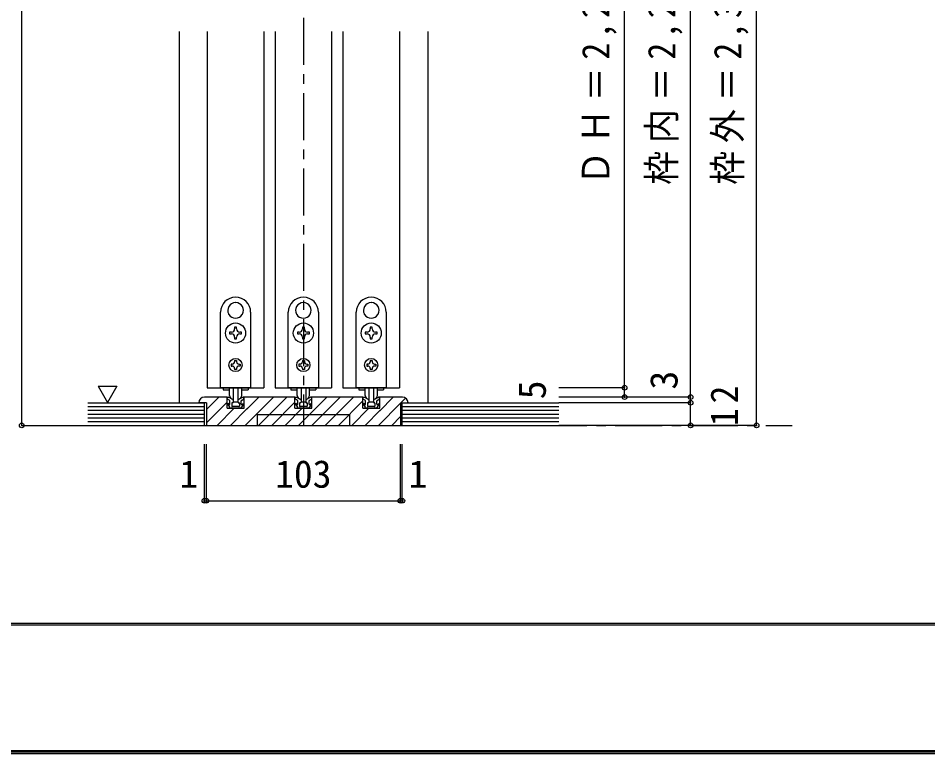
# Model space of a CAD drawing. Units: millimetres at full size, sheet at 1:5; details may follow other scales. Extents: x -973 to 977, y -718 to 696.
# Drawn here: x -486 to -3.3, y -700.8 to -310.4 of the extents above; entities that cross this region are included whole.
import ezdxf
from ezdxf.enums import TextEntityAlignment as Align

# ---------------------------------------------------------------- set-up
doc = ezdxf.new("R2010")
doc.units = ezdxf.units.MM
doc.header["$LTSCALE"] = 5
doc.header["$PDMODE"] = 32
doc.header["$PDSIZE"] = 2.5
for name, pattern in [('CHAIN1', [8, 5, -1, 1, -1]), ('DASHED1', [1.8, 1.2, -0.6]), ('DASHED2', [3, 2, -1])]:
    doc.linetypes.add(name, pattern=pattern)
for name, color, linetype in [('0-1_通り芯', 4, 'CHAIN1'), ('0-3_仕上げ', 2, 'Continuous'), ('0-4_枠', 3, 'Continuous'), ('0-6_扉', 6, 'Continuous'), ('0-7_金物', 7, 'Continuous'), ('0-A_文字', 7, 'Continuous'), ('0-B_寸法', 7, 'Continuous'), ('0-C_ハッチ', 4, 'DASHED1'), ('F-1_枠', 6, 'Continuous')]:
    doc.layers.add(name, color=color, linetype=linetype)
doc.styles.add('ＭＳ ゴシック', font='')
doc.styles.get('ＭＳ ゴシック').set_extended_font_data('MS Gothic')

msp = doc.modelspace()

# ---------------------------------------------------------------- linework, layer by layer
at = {"layer": '0-1_通り芯'}
for p, q in [((-334.656, 9.84), (-334.656, -526.5)), ((-449.156, -526.5), (-75.156, -526.5))]:
    msp.add_line(p, q, dxfattribs=at)
at = {"layer": '0-3_仕上げ'}
for p, q in [((-449.156, -514.5), (-387.156, -514.5)), ((-387.156, -526.5), (-387.156, -514.5)), ((-282.155, -514.5), (-199.156, -514.5)), ((-282.155, -526.5), (-282.155, -514.5)), ((-449.156, -526.5), (-199.156, -526.5))]:
    msp.add_line(p, q, dxfattribs=at)
at = {"layer": '0-3_仕上げ', "color": 7}
for p, q in [((-449.156, -516.5), (-387.156, -516.5)), ((-282.155, -516.5), (-199.156, -516.5)), ((-449.156, -518.5), (-387.156, -518.5)), ((-449.156, -520.5), (-387.156, -520.5)), ((-282.155, -518.5), (-199.156, -518.5)), ((-282.155, -520.5), (-199.156, -520.5)), ((-449.156, -522.5), (-387.156, -522.5)), ((-449.156, -524.5), (-387.156, -524.5)), ((-282.155, -522.5), (-199.156, -522.5)), ((-282.155, -524.5), (-199.156, -524.5))]:
    msp.add_line(p, q, dxfattribs=at)
at = {"layer": '0-4_枠', "linetype": 'DASHED2'}
msp.add_line((-268.656, -317.5), (-268.656, -514.5), dxfattribs=at)
at = {"layer": '0-4_枠'}
for p, q in [((-375.136, -511.5), (-387.136, -511.5)), ((-375.136, -517.465), (-375.136, -511.5)), ((-366.136, -517.465), (-366.136, -511.5)), ((-339.136, -511.5), (-366.136, -511.5)), ((-339.136, -517.465), (-339.136, -511.5)), ((-339.136, -517.465), (-339.136, -511.5)), ((-330.136, -517.465), (-330.136, -511.5)), ((-303.136, -511.5), (-330.136, -511.5)), ((-303.136, -517.465), (-303.136, -511.5)), ((-303.136, -517.465), (-303.136, -511.5)), ((-282.136, -511.5), (-294.136, -511.5)), ((-294.136, -517.465), (-294.136, -511.5)), ((-386.136, -514.5), (-390.136, -514.5)), ((-386.136, -514.5), (-386.136, -526.5)), ((-283.136, -514.5), (-283.136, -526.5)), ((-283.136, -514.5), (-279.136, -514.5)), ((-375.136, -517.465), (-366.136, -517.465)), ((-359.136, -520.8), (-359.136, -526.5)), ((-339.136, -517.465), (-330.136, -517.465)), ((-303.136, -517.465), (-294.136, -517.465)), ((-386.136, -526.5), (-283.136, -526.5))]:
    msp.add_line(p, q, dxfattribs=at)
msp.add_lwpolyline([(-359.136, -520.8), (-310.136, -520.8), (-310.136, -526.5)], dxfattribs=at)
for centre, start, end in [((-387.136, -514.5), 90, 180), ((-282.136, -514.5), 0, 90)]:
    msp.add_arc(centre, 3, start, end, dxfattribs=at)
at = {"layer": '0-6_扉'}
for p, q in [((-385.656, -317.5), (-385.656, -506.5)), ((-355.656, -317.5), (-355.656, -506.5)), ((-319.656, -317.5), (-319.656, -506.5)), ((-313.656, -317.5), (-313.656, -506.5)), ((-283.656, -317.5), (-283.656, -506.5)), ((-385.656, -506.5), (-355.656, -506.5)), ((-313.656, -506.5), (-283.656, -506.5))]:
    msp.add_line(p, q, dxfattribs=at)
msp.add_lwpolyline([(-349.656, -317.5), (-349.656, -506.5), (-319.656, -506.5)], dxfattribs=at)
at = {"layer": '0-7_金物'}
for p, q in [((-370.755, -461.351), (-370.656, -461.45)), ((-370.557, -461.351), (-370.656, -461.45)), ((-334.755, -461.351), (-334.656, -461.45)), ((-334.557, -461.351), (-334.656, -461.45)), ((-298.755, -461.351), (-298.656, -461.45)), ((-298.557, -461.351), (-298.656, -461.45)), ((-378.656, -506.5), (-378.656, -466.5)), ((-374.298, -467.489), (-374.163, -467.525)), ((-374.199, -467.66), (-374.163, -467.525)), ((-367.013, -467.489), (-367.148, -467.525)), ((-367.112, -467.66), (-367.148, -467.525)), ((-362.656, -466.5), (-362.656, -506.5)), ((-342.656, -506.5), (-342.656, -466.5)), ((-338.298, -467.489), (-338.163, -467.525)), ((-338.199, -467.66), (-338.163, -467.525)), ((-331.013, -467.489), (-331.148, -467.525)), ((-331.112, -467.66), (-331.148, -467.525)), ((-326.656, -466.5), (-326.656, -506.5)), ((-306.656, -506.5), (-306.656, -466.5)), ((-302.298, -467.489), (-302.163, -467.525)), ((-302.199, -467.66), (-302.163, -467.525)), ((-295.013, -467.489), (-295.148, -467.525)), ((-295.112, -467.66), (-295.148, -467.525)), ((-290.656, -466.5), (-290.656, -506.5)), ((-372.856, -477), (-373.806, -477)), ((-373.806, -477), (-373.806, -478)), ((-371.156, -474.35), (-371.156, -475.3)), ((-370.156, -474.35), (-371.156, -474.35)), ((-370.156, -475.3), (-370.156, -474.35)), ((-367.506, -477), (-368.456, -477)), ((-367.506, -478), (-367.506, -477)), ((-336.856, -477), (-337.806, -477)), ((-337.806, -477), (-337.806, -478)), ((-335.156, -474.35), (-335.156, -475.3)), ((-334.156, -474.35), (-335.156, -474.35)), ((-334.156, -475.3), (-334.156, -474.35)), ((-331.506, -477), (-332.456, -477)), ((-331.506, -478), (-331.506, -477)), ((-300.856, -477), (-301.806, -477)), ((-301.806, -477), (-301.806, -478)), ((-299.156, -474.35), (-299.156, -475.3)), ((-298.156, -474.35), (-299.156, -474.35)), ((-298.156, -475.3), (-298.156, -474.35)), ((-295.506, -477), (-296.456, -477)), ((-295.506, -478), (-295.506, -477)), ((-373.806, -478), (-372.856, -478)), ((-370.156, -480.65), (-370.156, -479.7)), ((-368.456, -478), (-367.506, -478)), ((-337.806, -478), (-336.856, -478)), ((-334.156, -480.65), (-334.156, -479.7)), ((-332.456, -478), (-331.506, -478)), ((-301.806, -478), (-300.856, -478)), ((-298.156, -480.65), (-298.156, -479.7)), ((-296.456, -478), (-295.506, -478)), ((-371.156, -492.1), (-370.156, -492.1)), ((-371.156, -492.1), (-371.156, -492.7)), ((-370.156, -492.1), (-370.156, -492.7)), ((-335.156, -492.1), (-334.156, -492.1)), ((-335.156, -492.1), (-335.156, -492.7)), ((-334.156, -492.1), (-334.156, -492.7)), ((-299.156, -492.1), (-298.156, -492.1)), ((-299.156, -492.1), (-299.156, -492.7)), ((-298.156, -492.1), (-298.156, -492.7)), ((-372.456, -494), (-373.056, -494)), ((-373.056, -494), (-373.056, -495)), ((-373.056, -495), (-372.456, -495)), ((-371.156, -496.3), (-371.156, -496.9)), ((-370.156, -496.9), (-371.156, -496.9)), ((-370.156, -496.3), (-370.156, -496.9)), ((-368.856, -494), (-368.256, -494)), ((-336.456, -494), (-337.056, -494)), ((-337.056, -494), (-337.056, -495)), ((-337.056, -495), (-336.456, -495)), ((-335.156, -496.3), (-335.156, -496.9)), ((-334.156, -496.9), (-335.156, -496.9)), ((-334.156, -496.3), (-334.156, -496.9)), ((-332.856, -494), (-332.256, -494)), ((-300.456, -494), (-301.056, -494)), ((-301.056, -494), (-301.056, -495)), ((-301.056, -495), (-300.456, -495)), ((-299.156, -496.3), (-299.156, -496.9)), ((-298.156, -496.9), (-299.156, -496.9)), ((-298.156, -496.3), (-298.156, -496.9)), ((-296.856, -494), (-296.256, -494)), ((-362.656, -506.5), (-378.656, -506.5)), ((-377.256, -506.5), (-377.256, -507.7)), ((-373.906, -510.628), (-373.906, -506.5)), ((-371.906, -506.5), (-371.906, -514.265)), ((-369.406, -506.5), (-369.406, -514.265)), ((-367.406, -510.628), (-367.406, -506.5)), ((-364.056, -506.5), (-364.056, -507.7)), ((-326.656, -506.5), (-342.656, -506.5)), ((-341.256, -506.5), (-341.256, -507.7)), ((-337.906, -510.628), (-337.906, -506.5)), ((-335.906, -506.5), (-335.906, -514.265)), ((-333.406, -506.5), (-333.406, -514.265)), ((-331.406, -510.628), (-331.406, -506.5)), ((-328.056, -506.5), (-328.056, -507.7)), ((-290.656, -506.5), (-306.656, -506.5)), ((-305.256, -506.5), (-305.256, -507.7)), ((-301.906, -510.628), (-301.906, -506.5)), ((-299.906, -506.5), (-299.906, -514.265)), ((-297.406, -506.5), (-297.406, -514.265)), ((-295.406, -510.628), (-295.406, -506.5)), ((-292.056, -506.5), (-292.056, -507.7)), ((-377.256, -507.7), (-373.873, -507.7)), ((-375.106, -511.465), (-374.466, -511.465)), ((-375.106, -512.192), (-375.106, -511.465)), ((-372.056, -512.856), (-374.466, -511.465)), ((-369.256, -512.856), (-366.845, -511.465)), ((-367.438, -507.7), (-364.056, -507.7)), ((-366.206, -511.465), (-366.845, -511.465)), ((-366.206, -512.192), (-366.206, -511.465)), ((-341.256, -507.7), (-337.873, -507.7)), ((-339.106, -511.465), (-338.466, -511.465)), ((-339.106, -512.192), (-339.106, -511.465)), ((-336.056, -512.856), (-338.466, -511.465)), ((-333.256, -512.856), (-330.845, -511.465)), ((-331.438, -507.7), (-328.056, -507.7)), ((-330.206, -511.465), (-330.845, -511.465)), ((-330.206, -512.192), (-330.206, -511.465)), ((-305.256, -507.7), (-301.873, -507.7)), ((-303.106, -511.465), (-302.466, -511.465)), ((-303.106, -512.192), (-303.106, -511.465)), ((-300.056, -512.856), (-302.466, -511.465)), ((-297.256, -512.856), (-294.845, -511.465)), ((-295.438, -507.7), (-292.056, -507.7)), ((-294.206, -511.465), (-294.845, -511.465)), ((-294.206, -512.192), (-294.206, -511.465)), ((-374.956, -515.165), (-373.856, -516.865)), ((-373.756, -513.261), (-374.856, -512.625)), ((-373.956, -515.427), (-374.756, -514.965)), ((-373.656, -515.253), (-373.656, -513.434)), ((-372.656, -514.665), (-372.656, -516.265)), ((-372.106, -514.465), (-372.456, -514.465)), ((-368.856, -516.465), (-372.456, -516.465)), ((-369.706, -514.128), (-371.606, -514.128)), ((-369.206, -514.465), (-368.856, -514.465)), ((-368.656, -514.665), (-368.656, -516.265)), ((-367.656, -515.253), (-367.656, -513.434)), ((-367.556, -513.261), (-366.456, -512.625)), ((-366.356, -515.165), (-367.456, -516.865)), ((-367.356, -515.427), (-366.556, -514.965)), ((-338.956, -515.165), (-337.856, -516.865)), ((-337.756, -513.261), (-338.856, -512.625)), ((-337.956, -515.427), (-338.756, -514.965)), ((-337.656, -515.253), (-337.656, -513.434)), ((-336.656, -514.665), (-336.656, -516.265)), ((-336.106, -514.465), (-336.456, -514.465)), ((-332.856, -516.465), (-336.456, -516.465)), ((-333.706, -514.128), (-335.606, -514.128)), ((-333.206, -514.465), (-332.856, -514.465)), ((-332.656, -514.665), (-332.656, -516.265)), ((-331.656, -515.253), (-331.656, -513.434)), ((-331.556, -513.261), (-330.456, -512.625)), ((-330.356, -515.165), (-331.456, -516.865)), ((-331.356, -515.427), (-330.556, -514.965)), ((-302.956, -515.165), (-301.856, -516.865)), ((-301.756, -513.261), (-302.856, -512.625)), ((-301.956, -515.427), (-302.756, -514.965)), ((-301.656, -515.253), (-301.656, -513.434)), ((-300.656, -514.665), (-300.656, -516.265)), ((-300.106, -514.465), (-300.456, -514.465)), ((-296.856, -516.465), (-300.456, -516.465)), ((-297.706, -514.128), (-299.606, -514.128)), ((-297.206, -514.465), (-296.856, -514.465)), ((-296.656, -514.665), (-296.656, -516.265)), ((-295.656, -515.253), (-295.656, -513.434)), ((-295.556, -513.261), (-294.456, -512.625)), ((-294.356, -515.165), (-295.456, -516.865)), ((-295.356, -515.427), (-294.556, -514.965)), ((-373.856, -516.965), (-373.856, -516.865)), ((-367.956, -517.465), (-373.356, -517.465)), ((-367.456, -516.965), (-367.456, -516.865)), ((-337.856, -516.965), (-337.856, -516.865)), ((-331.956, -517.465), (-337.356, -517.465)), ((-331.456, -516.965), (-331.456, -516.865)), ((-301.856, -516.965), (-301.856, -516.865)), ((-295.956, -517.465), (-301.356, -517.465)), ((-295.456, -516.965), (-295.456, -516.865))]:
    msp.add_line(p, q, dxfattribs=at)
for points in [[(-371.156, -479.7), (-371.156, -480.65), (-370.156, -480.65)], [(-335.156, -479.7), (-335.156, -480.65), (-334.156, -480.65)], [(-299.156, -479.7), (-299.156, -480.65), (-298.156, -480.65)], [(-368.256, -494), (-368.256, -495), (-368.856, -495)], [(-332.256, -494), (-332.256, -495), (-332.856, -495)], [(-296.256, -494), (-296.256, -495), (-296.856, -495)]]:
    msp.add_lwpolyline(points, dxfattribs=at)
for centre, radius in [((-370.656, -477.5), 5.35), ((-334.656, -477.5), 5.35), ((-298.656, -477.5), 5.35), ((-370.656, -494.5), 3.5), ((-334.656, -494.5), 3.5), ((-298.656, -494.5), 3.5)]:
    msp.add_circle(centre, radius, dxfattribs=at)
for centre, radius, start, end in [((-370.656, -466.5), 8, 0, 180), ((-334.656, -466.5), 8, 0, 180), ((-298.656, -466.5), 8, 0, 180), ((-370.656, -465.5), 4.15, 91.3645, 208.6355), ((-370.656, -465.5), 4.15, 331.3645, 88.6355), ((-334.656, -465.5), 4.15, 91.3645, 208.6355), ((-334.656, -465.5), 4.15, 331.3645, 88.6355), ((-298.656, -465.5), 4.15, 91.3645, 208.6355), ((-298.656, -465.5), 4.15, 331.3645, 88.6355), ((-370.656, -465.5), 4.15, 211.3645, 328.6355), ((-334.656, -465.5), 4.15, 211.3645, 328.6355), ((-298.656, -465.5), 4.15, 211.3645, 328.6355), ((-372.856, -475.3), 1.7, 270, 0), ((-368.456, -475.3), 1.7, 180, 270), ((-336.856, -475.3), 1.7, 270, 0), ((-332.456, -475.3), 1.7, 180, 270), ((-300.856, -475.3), 1.7, 270, 0), ((-296.456, -475.3), 1.7, 180, 270), ((-372.856, -479.7), 1.7, 0, 90), ((-368.456, -479.7), 1.7, 90, 180), ((-336.856, -479.7), 1.7, 0, 90), ((-332.456, -479.7), 1.7, 90, 180), ((-300.856, -479.7), 1.7, 0, 90), ((-296.456, -479.7), 1.7, 90, 180), ((-372.456, -492.7), 1.3, 270, 0), ((-372.456, -496.3), 1.3, 0, 90), ((-368.856, -492.7), 1.3, 180, 270), ((-368.856, -496.3), 1.3, 90, 180), ((-336.456, -492.7), 1.3, 270, 0), ((-336.456, -496.3), 1.3, 0, 90), ((-332.856, -492.7), 1.3, 180, 270), ((-332.856, -496.3), 1.3, 90, 180), ((-300.456, -492.7), 1.3, 270, 0), ((-300.456, -496.3), 1.3, 0, 90), ((-296.856, -492.7), 1.3, 180, 270), ((-296.856, -496.3), 1.3, 90, 180), ((-371.906, -510.628), 2, 180, 264.78409), ((-369.406, -510.628), 2, 275.21591, 0), ((-335.906, -510.628), 2, 180, 264.78409), ((-333.406, -510.628), 2, 275.21591, 0), ((-299.906, -510.628), 2, 180, 264.78409), ((-297.406, -510.628), 2, 275.21591, 0), ((-374.606, -512.192), 0.5, 180, 240), ((-374.756, -515.165), 0.2, 90, 180), ((-373.856, -515.253), 0.2, 240, 0), ((-373.856, -513.434), 0.2, 0, 60), ((-372.456, -514.665), 0.2, 90, 180), ((-372.456, -516.265), 0.2, 180, 270), ((-372.106, -514.265), 0.2, 270, 0), ((-372.106, -512.819), 0.2, 0, 84.78409), ((-372.206, -513.116), 0.3, 0, 60), ((-371.606, -513.828), 0.3, 180, 270), ((-369.706, -513.828), 0.3, 270, 0), ((-369.206, -512.819), 0.2, 95.21591, 180), ((-369.106, -513.116), 0.3, 120, 180), ((-369.206, -514.265), 0.2, 180, 270), ((-368.856, -514.665), 0.2, 0, 90), ((-368.856, -516.265), 0.2, 270, 0), ((-367.456, -513.434), 0.2, 120, 180), ((-367.456, -515.253), 0.2, 180, 300), ((-366.556, -515.165), 0.2, 0, 90), ((-366.706, -512.192), 0.5, 300, 360), ((-338.606, -512.192), 0.5, 180, 240), ((-338.756, -515.165), 0.2, 90, 180), ((-337.856, -515.253), 0.2, 240, 0), ((-337.856, -513.434), 0.2, 0, 60), ((-336.456, -514.665), 0.2, 90, 180), ((-336.456, -516.265), 0.2, 180, 270), ((-336.106, -514.265), 0.2, 270, 0), ((-336.106, -512.819), 0.2, 0, 84.78409), ((-336.206, -513.116), 0.3, 0, 60), ((-335.606, -513.828), 0.3, 180, 270), ((-333.706, -513.828), 0.3, 270, 0), ((-333.206, -512.819), 0.2, 95.21591, 180), ((-333.106, -513.116), 0.3, 120, 180), ((-333.206, -514.265), 0.2, 180, 270), ((-332.856, -514.665), 0.2, 0, 90), ((-332.856, -516.265), 0.2, 270, 0), ((-331.456, -513.434), 0.2, 120, 180), ((-331.456, -515.253), 0.2, 180, 300), ((-330.556, -515.165), 0.2, 0, 90), ((-330.706, -512.192), 0.5, 300, 360), ((-302.606, -512.192), 0.5, 180, 240), ((-302.756, -515.165), 0.2, 90, 180), ((-301.856, -515.253), 0.2, 240, 0), ((-301.856, -513.434), 0.2, 0, 60), ((-300.456, -514.665), 0.2, 90, 180), ((-300.456, -516.265), 0.2, 180, 270), ((-300.106, -514.265), 0.2, 270, 0), ((-300.106, -512.819), 0.2, 0, 84.78409), ((-300.206, -513.116), 0.3, 0, 60), ((-299.606, -513.828), 0.3, 180, 270), ((-297.706, -513.828), 0.3, 270, 0), ((-297.206, -512.819), 0.2, 95.21591, 180), ((-297.106, -513.116), 0.3, 120, 180), ((-297.206, -514.265), 0.2, 180, 270), ((-296.856, -514.665), 0.2, 0, 90), ((-296.856, -516.265), 0.2, 270, 0), ((-295.456, -513.434), 0.2, 120, 180), ((-295.456, -515.253), 0.2, 180, 300), ((-294.556, -515.165), 0.2, 0, 90), ((-294.706, -512.192), 0.5, 300, 360), ((-373.356, -516.965), 0.5, 180, 270), ((-367.956, -516.965), 0.5, 270, 0), ((-337.356, -516.965), 0.5, 180, 270), ((-331.956, -516.965), 0.5, 270, 0), ((-301.356, -516.965), 0.5, 180, 270), ((-295.956, -516.965), 0.5, 270, 0)]:
    msp.add_arc(centre, radius, start, end, dxfattribs=at)
at = {"layer": '0-A_文字'}
for p, q in [((-443.591, -505.686), (-433.591, -505.686)), ((-443.591, -505.686), (-438.591, -514.347)), ((-433.591, -505.686), (-438.591, -514.347))]:
    msp.add_line(p, q, dxfattribs=at)
at = {"layer": '0-B_寸法', "color": 4}
for p, q in [((-484.156, -526.5), (-484.156, -57.5)), ((-94.156, -526.5), (-94.156, -65.5)), ((-129.156, -514.5), (-129.156, -101.5)), ((-164.156, -506.5), (-164.156, -108.5)), ((-164.156, -506.5), (-199.156, -506.5)), ((-164.156, -511.5), (-164.156, -506.5)), ((-129.156, -511.5), (-199.156, -511.5)), ((-129.156, -514.5), (-199.156, -514.5)), ((-129.156, -526.5), (-129.156, -514.5)), ((-484.156, -526.5), (-449.156, -526.5)), ((-94.156, -526.5), (-199.156, -526.5)), ((-387.156, -566.5), (-387.156, -536.5)), ((-386.156, -566.5), (-386.156, -536.5)), ((-283.156, -566.5), (-283.156, -536.5)), ((-282.156, -566.5), (-282.156, -536.5)), ((-387.156, -566.5), (-386.156, -566.5)), ((-386.156, -566.5), (-283.156, -566.5)), ((-283.156, -566.5), (-282.156, -566.5))]:
    msp.add_line(p, q, dxfattribs=at)
at = {"layer": '0-B_寸法'}
for p in [(-164.156, -506.5), (-164.156, -511.5), (-129.156, -511.5), (-129.156, -514.5), (-484.156, -526.5), (-129.156, -526.5), (-94.156, -526.5), (-387.156, -566.5), (-386.156, -566.5), (-283.156, -566.5), (-282.156, -566.5)]:
    msp.add_point(p, dxfattribs=at)
at = {"layer": '0-C_ハッチ', "linetype": 'Continuous'}
for p, q in [((-400.656, -317.5), (-400.656, -514.5)), ((-268.656, -317.5), (-268.656, -514.5)), ((-386.136, -518.14), (-379.496, -511.5)), ((-365.567, -526.5), (-350.567, -511.5)), ((-364.636, -517.853), (-358.283, -511.5)), ((-358.496, -526.5), (-343.496, -511.5)), ((-337.283, -526.5), (-322.283, -511.5)), ((-330.212, -526.5), (-315.212, -511.5)), ((-323.141, -526.5), (-308.14, -511.5)), ((-294.136, -518.709), (-286.927, -511.5)), ((-386.136, -525.211), (-375.136, -514.211)), ((-351.425, -526.5), (-339.136, -514.211)), ((-316.069, -526.5), (-303.136, -513.567)), ((-294.856, -526.5), (-283.136, -514.78)), ((-282.856, -514.5), (-280.405, -512.049)), ((-380.354, -526.5), (-371.318, -517.465)), ((-373.283, -526.5), (-364.247, -517.465)), ((-344.354, -526.5), (-335.318, -517.465)), ((-308.998, -526.5), (-299.963, -517.465)), ((-301.927, -526.5), (-293.927, -518.5)), ((-287.785, -526.5), (-283.136, -521.851))]:
    msp.add_line(p, q, dxfattribs=at)
at = {"layer": 'F-1_枠'}
for p, q in [((976.653, -631.667), (-973.347, -631.667)), ((976.653, -632.5), (-973.347, -632.5)), ((976.653, -699.167), (-973.347, -699.167)), ((976.653, -700), (-973.347, -700)), ((976.653, -700.833), (-973.347, -700.833))]:
    msp.add_line(p, q, dxfattribs=at)

# ---------------------------------------------------------------- texts
at = {"layer": '0-4_枠', "color": 7, "char_height": 14.66, "attachment_point": 7, "rotation": 90, "style": 'ＭＳ ゴシック'}
for s, insert in [('\\T1.23;\\W0.9;ＤＨ＝2,284\\~(1,983)', (-168.292, -398.822)), ('\\T1.23;\\W0.9;枠内＝2,296\\~(1,994)', (-133.292, -398.822)), ('\\T1.23;\\W0.9;枠外＝2,347\\~(2,045)', (-98.292, -398.822))]:
    msp.add_mtext(s, dxfattribs=dict(at, insert=insert))
at = {"layer": '0-B_寸法', "style": 'ＭＳ ゴシック'}
for s, p in [('3', (-131.656, -507.5)), ('5', (-201.576, -512.671))]:
    msp.add_text(s, height=14.66, rotation=90, dxfattribs=at).set_placement(p, align=Align.BOTTOM_LEFT)
for s, p in [('1', (-400.456, -564)), ('103', (-349.656, -564)), ('1', (-278.856, -564))]:
    msp.add_text(s, height=14.66, dxfattribs=at).set_placement(p, align=Align.BOTTOM_LEFT)
at = {"layer": '0-B_寸法', "insert": (-103.994, -526.921), "char_height": 14.66, "attachment_point": 7, "rotation": 90, "style": 'ＭＳ ゴシック'}
msp.add_mtext('\\T1.27;\\W0.95;12', dxfattribs=at)

doc.saveas('drawing.dxf')
